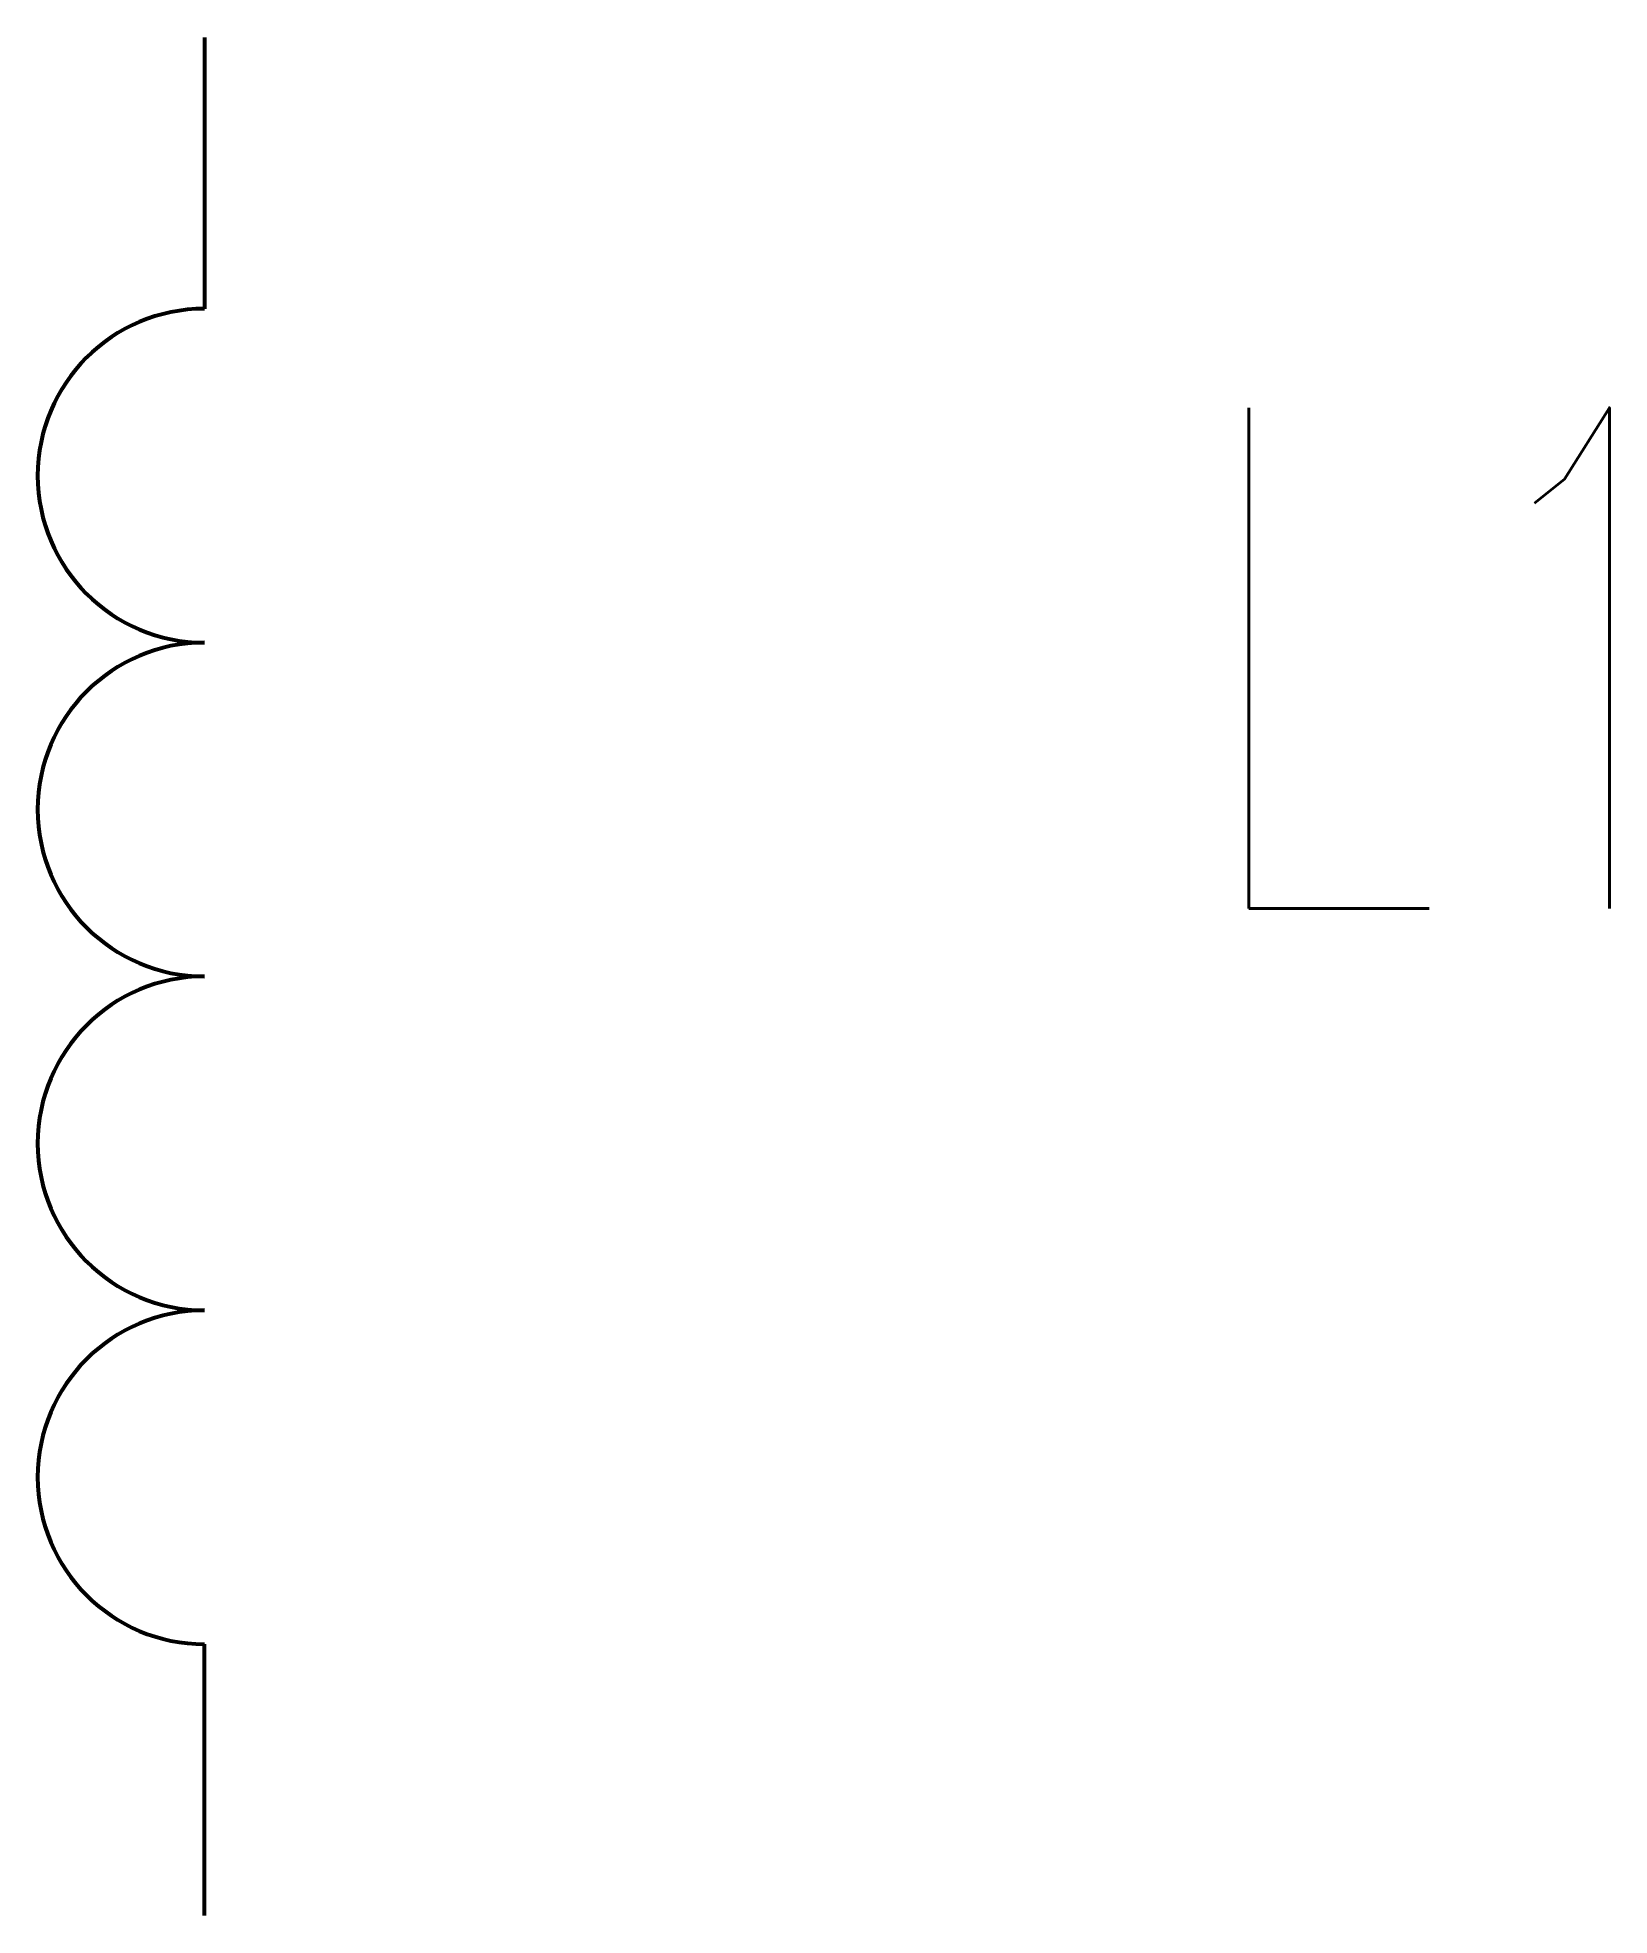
# Model space of a CAD drawing. Extents: x -1.3 to 8.1, y -19 to -7.8.
import ezdxf

# ---------------------------------------------------------------- set-up
doc = ezdxf.new("R2010")
doc.units = 0
doc.layers.get('0').update_dxf_attribs({"lineweight": 25})
doc.layers.add('ER-DWG', color=2, linetype='Continuous', lineweight=53)
doc.layers.add('ER-TEXT', color=8, linetype='Continuous', lineweight=30)
doc.styles.add('ROMANS0-70', font='romans.shx', dxfattribs={"width": 0.7, "height": 3})

# ---------------------------------------------------------------- blocks, each defined once
blk = doc.blocks.new('SinFilter')
at = {"layer": 'ER-DWG'}
for p, q in [((0, 0), (0, -1.625)), ((0, -11.25), (0, -9.625))]:
    blk.add_line(p, q, dxfattribs=at)
for centre in [(0, -2.625), (0, -4.625), (0, -6.625), (0, -8.625)]:
    blk.add_arc(centre, 1, 90, 270, dxfattribs=at)
at = {"layer": 'ER-TEXT', "ltscale": 100, "style": 'ROMANS0-70', "width": 0.7}
blk.add_attdef('NL', (5.897, -5.218), '', height=3, dxfattribs=at)

msp = doc.modelspace()

# ---------------------------------------------------------------- block references
at = {"ltscale": 100}
msp.add_blockref('SinFilter', (-0.275, -7.786), dxfattribs=at).add_auto_attribs({'NL': 'L1'})

doc.saveas('drawing.dxf')
